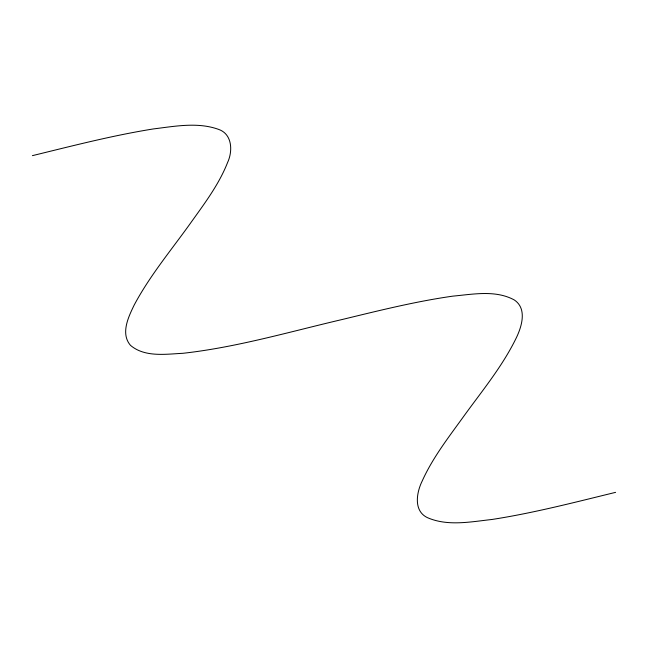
<?xml version="1.0" encoding="UTF-8"?>
<svg xmlns="http://www.w3.org/2000/svg" width="648" height="648" viewBox="0 0 648 648"><rect width="100%" height="100%" fill="white"/><g stroke="black" fill="none" stroke-linecap="round" stroke-linejoin="round"><path stroke-width="0.97" d="M32.4 155.65C72.552 145.849 112.639 135.44 153.479 128.92C174.919 126.295 197.826 121.816 218.732 129.438C232.421 134.225 232.835 151.3 227.578 162.535C218.854 184.737 204.201 203.918 190.48 223.204C171.25 250.104 149.793 275.732 134.193 305.038C128.442 316.937 120.35 333.566 130.491 345.36C144.82 357.494 165.613 354.148 182.93 353.298C237.128 347.255 289.721 331.736 342.671 319.391C379.153 310.554 415.66 301.409 452.871 296.136C473.048 294.265 495.639 289.769 514.334 299.984C527.367 308.715 521.729 326.746 516.108 338.248C501.998 367.133 481.172 392.008 462.534 417.976C447.914 438.202 432.451 458.217 422.156 481.1C416.567 492.472 413.294 510.673 427.17 517.533C447.468 526.54 470.61 521.826 491.84 519.494C533.612 513.046 574.574 502.346 615.6 492.35"/></g></svg>
